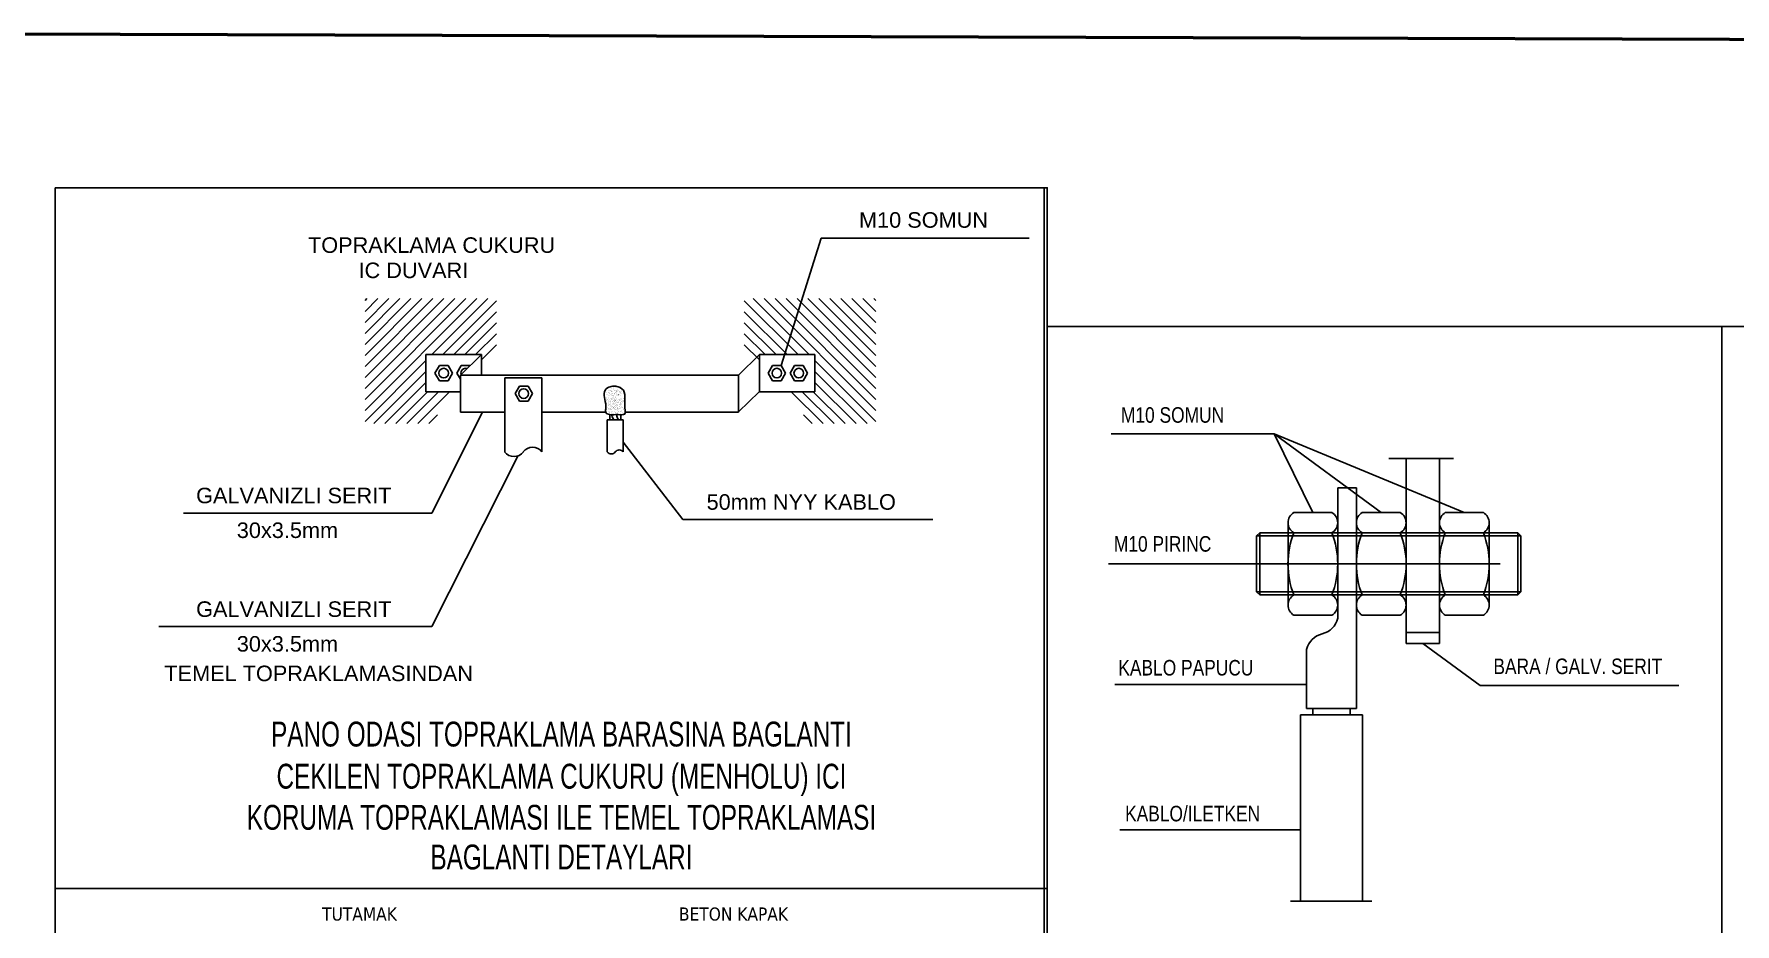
# Model space of a CAD drawing. Header units: millimetres. Extents: x -1335 to 33749, y 2338 to 5277.
# Drawn here: x 8382 to 9297, y 4579 to 5057 of the extents above; entities that cross this region are included whole.
import ezdxf
from ezdxf.enums import TextEntityAlignment as Align

# ---------------------------------------------------------------- set-up
doc = ezdxf.new("R2010")
doc.units = ezdxf.units.MM
doc.layers.add('DUVAR', color=7, linetype='Continuous', lineweight=53)
doc.styles.add('ELEKTRIK', font='arial.ttf', dxfattribs={"height": 0.2})
doc.styles.add('ROMANS', font='tahoma.ttf')

msp = doc.modelspace()

# ---------------------------------------------------------------- linework, layer by layer
for p, q in [((8925.16, 4176.96), (8925.16, 4974.16)), ((8783.7, 4878.62), (8805.14, 4947.13)), ((8805.14, 4947.13), (8917.11, 4947.13)), ((8559.93, 4907.7), (8566.89, 4914.66)), ((8559.93, 4913.61), (8560.99, 4914.66)), ((8559.93, 4854.54), (8620.05, 4914.66)), ((8559.93, 4860.45), (8614.14, 4914.66)), ((8559.93, 4866.36), (8608.24, 4914.66)), ((8559.93, 4872.26), (8602.33, 4914.66)), ((8559.93, 4878.17), (8596.42, 4914.66)), ((8559.93, 4884.07), (8590.52, 4914.66)), ((8559.93, 4889.98), (8584.61, 4914.66)), ((8559.93, 4895.89), (8578.71, 4914.66)), ((8559.93, 4901.79), (8572.8, 4914.66)), ((8595.8, 4884.51), (8625.95, 4914.66)), ((8601.71, 4884.51), (8630.67, 4913.46)), ((8792.84, 4884.51), (8763.88, 4913.46)), ((8798.74, 4884.51), (8768.59, 4914.66)), ((8834.61, 4854.54), (8774.5, 4914.66)), ((8834.61, 4860.45), (8780.4, 4914.66)), ((8834.61, 4866.36), (8786.31, 4914.66)), ((8834.61, 4872.26), (8792.22, 4914.66)), ((8834.61, 4878.17), (8798.12, 4914.66)), ((8834.61, 4884.07), (8804.03, 4914.66)), ((8834.61, 4889.98), (8809.94, 4914.66)), ((8834.61, 4895.89), (8815.84, 4914.66)), ((8834.61, 4901.79), (8821.75, 4914.66)), ((8834.61, 4907.7), (8827.65, 4914.66)), ((8834.61, 4913.61), (8833.56, 4914.66)), ((8607.61, 4884.51), (8630.67, 4907.56)), ((8786.93, 4884.51), (8763.88, 4907.56)), ((8613.52, 4884.51), (8630.67, 4901.65)), ((8619.43, 4884.51), (8630.67, 4895.75)), ((8781.03, 4884.51), (8763.88, 4901.65)), ((8775.12, 4884.51), (8763.88, 4895.75)), ((9973.99, 4899.72), (8926.75, 4899.72)), ((8926.75, 4899.72), (8926.75, 4523.16)), ((9289.45, 4523.16), (9289.45, 4899.72)), ((8592.67, 4884.51), (8592.67, 4864.57)), ((8622.5, 4884.51), (8592.67, 4884.51)), ((8611.26, 4873.52), (8622.5, 4884.51)), ((8622.5, 4881.67), (8630.67, 4889.84)), ((8622.5, 4884.51), (8622.5, 4873.52)), ((8760.81, 4873.52), (8772.05, 4884.51)), ((8772.05, 4881.67), (8763.88, 4889.84)), ((8772.05, 4884.51), (8772.05, 4864.57)), ((8772.05, 4884.51), (8801.88, 4884.51)), ((8801.88, 4884.51), (8801.88, 4864.57)), ((8559.93, 4848.64), (8592.67, 4881.37)), ((8564.68, 4847.47), (8592.67, 4875.47)), ((8599.9, 4878.62), (8597.56, 4874.57)), ((8604.58, 4878.62), (8599.9, 4878.62)), ((8606.92, 4874.57), (8604.58, 4878.62)), ((8611.72, 4878.62), (8609.38, 4874.57)), ((8616.39, 4878.62), (8611.72, 4878.62)), ((8616.42, 4878.57), (8616.39, 4878.62)), ((8779.03, 4878.62), (8776.69, 4874.57)), ((8783.7, 4878.62), (8779.03, 4878.62)), ((8786.04, 4874.57), (8783.7, 4878.62)), ((8790.84, 4878.62), (8788.5, 4874.57)), ((8795.52, 4878.62), (8790.84, 4878.62)), ((8797.86, 4874.57), (8795.52, 4878.62)), ((8834.61, 4848.64), (8801.88, 4881.37)), ((8829.87, 4847.47), (8801.88, 4875.47)), ((8570.58, 4847.47), (8592.67, 4869.56)), ((8597.56, 4874.57), (8599.9, 4870.52)), ((8599.9, 4870.52), (8604.58, 4870.52)), ((8604.58, 4870.52), (8606.92, 4874.57)), ((8609.38, 4874.57), (8611.26, 4871.31)), ((8611.26, 4853.59), (8611.26, 4873.52)), ((8611.26, 4873.52), (8760.81, 4873.52)), ((8635.1, 4872.04), (8655.03, 4872.04)), ((8635.1, 4832.19), (8635.1, 4872.04)), ((8642.94, 4867.64), (8640.6, 4863.59)), ((8647.62, 4867.64), (8642.94, 4867.64)), ((8649.96, 4863.59), (8647.62, 4867.64)), ((8655.03, 4872.04), (8655.03, 4832.26)), ((8690.41, 4866.31), (8690.41, 4866.31)), ((8692.33, 4866.22), (8692.33, 4866.22)), ((8693.46, 4866.05), (8693.46, 4866.05)), ((8693.6, 4866.93), (8693.6, 4866.93)), ((8693.61, 4865.77), (8693.61, 4865.77)), ((8694.77, 4867.01), (8694.77, 4867.01)), ((8694.97, 4867.1), (8694.97, 4867.1)), ((8695.42, 4867.27), (8695.42, 4867.27)), ((8695.84, 4866.02), (8695.84, 4866.02)), ((8697.01, 4866.1), (8697.01, 4866.1)), ((8697.21, 4866.19), (8697.21, 4866.19)), ((8760.81, 4873.52), (8760.81, 4853.59)), ((8776.69, 4874.57), (8779.03, 4870.52)), ((8779.03, 4870.52), (8783.7, 4870.52)), ((8783.7, 4870.52), (8786.04, 4874.57)), ((8788.5, 4874.57), (8790.84, 4870.52)), ((8790.84, 4870.52), (8795.52, 4870.52)), ((8795.52, 4870.52), (8797.86, 4874.57)), ((8823.96, 4847.47), (8801.88, 4869.56)), ((8576.49, 4847.47), (8593.59, 4864.57)), ((8582.39, 4847.47), (8599.49, 4864.57)), ((8588.3, 4847.47), (8605.4, 4864.57)), ((8611.26, 4864.57), (8592.67, 4864.57)), ((8640.6, 4863.59), (8642.94, 4859.54)), ((8642.94, 4859.54), (8647.62, 4859.54)), ((8647.62, 4859.54), (8649.96, 4863.59)), ((8689.55, 4864.35), (8689.55, 4864.35)), ((8689.6, 4861.35), (8689.6, 4861.35)), ((8689.69, 4860.68), (8689.69, 4860.68)), ((8689.75, 4860.54), (8689.75, 4860.54)), ((8689.78, 4859.61), (8689.78, 4859.61)), ((8689.87, 4859.9), (8689.87, 4859.9)), ((8689.93, 4862.91), (8689.93, 4862.91)), ((8690.3, 4863.08), (8690.3, 4863.08)), ((8690.48, 4860.17), (8690.48, 4860.17)), ((8690.57, 4860.47), (8690.57, 4860.47)), ((8690.63, 4858.68), (8690.63, 4858.68)), ((8690.64, 4861.57), (8690.64, 4861.57)), ((8690.68, 4864.18), (8690.68, 4864.18)), ((8690.71, 4864.01), (8690.71, 4864.01)), ((8690.73, 4858.01), (8690.73, 4858.01)), ((8690.78, 4857.87), (8690.78, 4857.87)), ((8690.81, 4862.52), (8690.81, 4862.52)), ((8690.82, 4856.94), (8690.82, 4856.94)), ((8690.83, 4865.06), (8690.83, 4865.06)), ((8690.91, 4859.44), (8690.91, 4859.44)), ((8690.91, 4857.24), (8690.91, 4857.24)), ((8690.95, 4860.89), (8690.95, 4860.89)), ((8691, 4859.73), (8691, 4859.73)), ((8691.15, 4860.61), (8691.15, 4860.61)), ((8691.23, 4865.51), (8691.23, 4865.51)), ((8691.32, 4859.44), (8691.32, 4859.44)), ((8691.41, 4864.27), (8691.41, 4864.27)), ((8691.5, 4863.6), (8691.5, 4863.6)), ((8691.51, 4857.51), (8691.51, 4857.51)), ((8691.55, 4863.47), (8691.55, 4863.47)), ((8691.59, 4862.54), (8691.59, 4862.54)), ((8691.6, 4857.8), (8691.6, 4857.8)), ((8691.68, 4862.83), (8691.68, 4862.83)), ((8691.68, 4858.9), (8691.68, 4858.9)), ((8691.69, 4859.62), (8691.69, 4859.62)), ((8691.82, 4859.16), (8691.82, 4859.16)), ((8691.91, 4859.5), (8691.91, 4859.5)), ((8691.95, 4856.77), (8691.95, 4856.77)), ((8691.98, 4858.22), (8691.98, 4858.22)), ((8692, 4865.15), (8692, 4865.15)), ((8692.04, 4857.07), (8692.04, 4857.07)), ((8692.08, 4860.72), (8692.08, 4860.72)), ((8692.18, 4857.95), (8692.18, 4857.95)), ((8692.2, 4865.23), (8692.2, 4865.23)), ((8692.23, 4860.41), (8692.23, 4860.41)), ((8692.28, 4864.83), (8692.28, 4864.83)), ((8692.29, 4863.1), (8692.29, 4863.1)), ((8692.32, 4860.7), (8692.32, 4860.7)), ((8692.36, 4856.78), (8692.36, 4856.78)), ((8692.38, 4863.39), (8692.38, 4863.39)), ((8692.43, 4860.49), (8692.43, 4860.49)), ((8692.45, 4864.5), (8692.45, 4864.5)), ((8692.46, 4865.36), (8692.46, 4865.36)), ((8692.67, 4861.17), (8692.67, 4861.17)), ((8692.71, 4864.78), (8692.71, 4864.78)), ((8692.72, 4862.37), (8692.72, 4862.37)), ((8692.72, 4856.95), (8692.72, 4856.95)), ((8692.75, 4863.81), (8692.75, 4863.81)), ((8692.77, 4861.46), (8692.77, 4861.46)), ((8692.81, 4862.66), (8692.81, 4862.66)), ((8692.94, 4856.83), (8692.94, 4856.83)), ((8692.96, 4863.54), (8692.96, 4863.54)), ((8693.04, 4859.33), (8693.04, 4859.33)), ((8693.05, 4859.32), (8693.05, 4859.32)), ((8693.07, 4864.95), (8693.07, 4864.95)), ((8693.11, 4858.05), (8693.11, 4858.05)), ((8693.13, 4862.37), (8693.13, 4862.37)), ((8693.13, 4860.94), (8693.13, 4860.94)), ((8693.14, 4859.4), (8693.14, 4859.4)), ((8693.18, 4860.21), (8693.18, 4860.21)), ((8693.26, 4857.74), (8693.26, 4857.74)), ((8693.35, 4858.03), (8693.35, 4858.03)), ((8693.39, 4861.68), (8693.39, 4861.68)), ((8693.46, 4857.82), (8693.46, 4857.82)), ((8693.5, 4862.54), (8693.5, 4862.54)), ((8693.5, 4861.11), (8693.5, 4861.11)), ((8693.63, 4862.08), (8693.63, 4862.08)), ((8693.68, 4859.64), (8693.68, 4859.64)), ((8693.71, 4862.43), (8693.71, 4862.43)), ((8693.71, 4858.5), (8693.71, 4858.5)), ((8693.77, 4859.93), (8693.77, 4859.93)), ((8693.8, 4858.79), (8693.8, 4858.79)), ((8693.89, 4863.64), (8693.89, 4863.64)), ((8693.9, 4860.83), (8693.9, 4860.83)), ((8694, 4860.16), (8694, 4860.16)), ((8694.04, 4863.33), (8694.04, 4863.33)), ((8694.05, 4860.02), (8694.05, 4860.02)), ((8694.07, 4856.66), (8694.07, 4856.66)), ((8694.08, 4856.65), (8694.08, 4856.65)), ((8694.09, 4859.09), (8694.09, 4859.09)), ((8694.13, 4863.63), (8694.13, 4863.63)), ((8694.17, 4858.27), (8694.17, 4858.27)), ((8694.18, 4859.39), (8694.18, 4859.39)), ((8694.18, 4856.73), (8694.18, 4856.73)), ((8694.19, 4860.2), (8694.19, 4860.2)), ((8694.22, 4857.54), (8694.22, 4857.54)), ((8694.23, 4863.42), (8694.23, 4863.42)), ((8694.26, 4860.01), (8694.26, 4860.01)), ((8694.28, 4865.47), (8694.28, 4865.47)), ((8694.28, 4859.48), (8694.28, 4859.48)), ((8694.33, 4865.33), (8694.33, 4865.33)), ((8694.35, 4860.3), (8694.35, 4860.3)), ((8694.42, 4859.01), (8694.42, 4859.01)), ((8694.46, 4860.09), (8694.46, 4860.09)), ((8694.48, 4864.1), (8694.48, 4864.1)), ((8694.53, 4858.45), (8694.53, 4858.45)), ((8694.55, 4860.38), (8694.55, 4860.38)), ((8694.56, 4865.31), (8694.56, 4865.31)), ((8694.56, 4859.75), (8694.56, 4859.75)), ((8694.57, 4864.39), (8694.57, 4864.39)), ((8694.7, 4861.63), (8694.7, 4861.63)), ((8694.71, 4856.97), (8694.71, 4856.97)), ((8694.75, 4861.5), (8694.75, 4861.5)), ((8694.79, 4859.66), (8694.79, 4859.66)), ((8694.8, 4857.26), (8694.8, 4857.26)), ((8694.85, 4862.26), (8694.85, 4862.26)), ((8694.86, 4862.25), (8694.86, 4862.25)), ((8694.88, 4859.95), (8694.88, 4859.95)), ((8694.94, 4863.87), (8694.94, 4863.87)), ((8694.95, 4862.32), (8694.95, 4862.32)), ((8694.95, 4861.05), (8694.95, 4861.05)), ((8694.99, 4863.14), (8694.99, 4863.14)), ((8695.06, 4864.97), (8695.06, 4864.97)), ((8695.1, 4865.39), (8695.1, 4865.39)), ((8695.15, 4865.26), (8695.15, 4865.26)), ((8695.15, 4865.26), (8695.15, 4865.26)), ((8695.2, 4864.61), (8695.2, 4864.61)), ((8695.22, 4858.93), (8695.22, 4858.93)), ((8695.22, 4857.53), (8695.22, 4857.53)), ((8695.25, 4860.37), (8695.25, 4860.37)), ((8695.29, 4857.34), (8695.29, 4857.34)), ((8695.31, 4864.04), (8695.31, 4864.04)), ((8695.31, 4859.22), (8695.31, 4859.22)), ((8695.31, 4856.82), (8695.31, 4856.82)), ((8695.38, 4857.63), (8695.38, 4857.63)), ((8695.4, 4864.69), (8695.4, 4864.69)), ((8695.46, 4860.1), (8695.46, 4860.1)), ((8695.49, 4862.56), (8695.49, 4862.56)), ((8695.49, 4857.42), (8695.49, 4857.42)), ((8695.58, 4862.85), (8695.58, 4862.85)), ((8695.58, 4857.71), (8695.58, 4857.71)), ((8695.6, 4857.08), (8695.6, 4857.08)), ((8695.63, 4858.93), (8695.63, 4858.93)), ((8695.69, 4865.14), (8695.69, 4865.14)), ((8695.74, 4858.96), (8695.74, 4858.96)), ((8695.79, 4858.83), (8695.79, 4858.83)), ((8695.89, 4864.89), (8695.89, 4864.89)), ((8695.98, 4865.18), (8695.98, 4865.18)), ((8695.99, 4859.1), (8695.99, 4859.1)), ((8696, 4863.13), (8696, 4863.13)), ((8696.07, 4862.93), (8696.07, 4862.93)), ((8696.09, 4862.41), (8696.09, 4862.41)), ((8696.13, 4858.64), (8696.13, 4858.64)), ((8696.16, 4863.22), (8696.16, 4863.22)), ((8696.21, 4858.99), (8696.21, 4858.99)), ((8696.27, 4863.02), (8696.27, 4863.02)), ((8696.36, 4863.31), (8696.36, 4863.31)), ((8696.37, 4862.67), (8696.37, 4862.67)), ((8696.38, 4860.2), (8696.38, 4860.2)), ((8696.51, 4864.56), (8696.51, 4864.56)), ((8696.53, 4859.89), (8696.53, 4859.89)), ((8696.56, 4864.42), (8696.56, 4864.42)), ((8696.58, 4864.72), (8696.58, 4864.72)), ((8696.58, 4856.73), (8696.58, 4856.73)), ((8696.63, 4860.18), (8696.63, 4860.18)), ((8696.73, 4859.98), (8696.73, 4859.98)), ((8696.79, 4857.49), (8696.79, 4857.49)), ((8696.83, 4856.83), (8696.83, 4856.83)), ((8696.88, 4857.78), (8696.88, 4857.78)), ((8696.96, 4863.28), (8696.96, 4863.28)), ((8696.98, 4860.65), (8696.98, 4860.65)), ((8697.07, 4860.95), (8697.07, 4860.95)), ((8697.23, 4864.63), (8697.23, 4864.63)), ((8697.3, 4864.06), (8697.3, 4864.06)), ((8697.3, 4858.05), (8697.3, 4858.05)), ((8697.33, 4863.46), (8697.33, 4863.46)), ((8697.34, 4858.82), (8697.34, 4858.82)), ((8697.36, 4858.8), (8697.36, 4858.8)), ((8697.37, 4857.86), (8697.37, 4857.86)), ((8697.39, 4864.35), (8697.39, 4864.35)), ((8697.39, 4857.33), (8697.39, 4857.33)), ((8697.44, 4860.42), (8697.44, 4860.42)), ((8697.45, 4858.88), (8697.45, 4858.88)), ((8697.46, 4858.15), (8697.46, 4858.15)), ((8697.49, 4859.7), (8697.49, 4859.7)), ((8697.5, 4862.5), (8697.5, 4862.5)), ((8697.57, 4857.94), (8697.57, 4857.94)), ((8697.65, 4863.38), (8697.65, 4863.38)), ((8697.66, 4858.23), (8697.66, 4858.23)), ((8697.67, 4857.6), (8697.67, 4857.6)), ((8697.7, 4861.17), (8697.7, 4861.17)), ((8697.72, 4864.55), (8697.72, 4864.55)), ((8697.74, 4856.54), (8697.74, 4856.54)), ((8697.8, 4860.6), (8697.8, 4860.6)), ((8697.86, 4865.43), (8697.86, 4865.43)), ((8697.99, 4859.12), (8697.99, 4859.12)), ((8698.08, 4859.41), (8698.08, 4859.41)), ((8698.5, 4859.68), (8698.5, 4859.68)), ((8698.57, 4859.49), (8698.57, 4859.49)), ((8698.59, 4858.97), (8698.59, 4858.97)), ((8698.66, 4859.78), (8698.66, 4859.78)), ((8698.76, 4859.57), (8698.76, 4859.57)), ((8698.82, 4863.47), (8698.82, 4863.47)), ((8698.86, 4859.87), (8698.86, 4859.87)), ((8698.87, 4859.23), (8698.87, 4859.23)), ((8699.01, 4861.12), (8699.01, 4861.12)), ((8699.02, 4863.55), (8699.02, 4863.55)), ((8699.06, 4860.98), (8699.06, 4860.98)), ((8760.81, 4853.84), (8771.79, 4864.57)), ((8771.79, 4864.57), (8801.88, 4864.57)), ((8806.25, 4847.47), (8789.15, 4864.57)), ((8812.15, 4847.47), (8795.05, 4864.57)), ((8818.06, 4847.47), (8800.96, 4864.57)), ((8594.21, 4847.47), (8598.89, 4852.16)), ((8623.18, 4853.59), (8595.95, 4799.4)), ((8635.1, 4853.59), (8611.26, 4853.59)), ((8682.24, 4853.59), (8655.03, 4853.59)), ((8689.32, 4853.59), (8682.24, 4853.59)), ((8689.55, 4854.28), (8689.55, 4854.28)), ((8689.93, 4852.84), (8689.93, 4852.84)), ((8691.51, 4849.55), (8690.2, 4849.55)), ((8690.2, 4849.55), (8690.2, 4832.26)), ((8690.3, 4853.02), (8690.3, 4853.02)), ((8690.41, 4856.24), (8690.41, 4856.24)), ((8690.68, 4854.12), (8690.68, 4854.12)), ((8690.72, 4855.66), (8690.72, 4855.66)), ((8690.77, 4855.52), (8690.77, 4855.52)), ((8690.83, 4855), (8690.83, 4855)), ((8691.41, 4853.93), (8691.41, 4853.93)), ((8691.5, 4853.54), (8691.5, 4853.54)), ((8691.51, 4855.15), (8691.51, 4855.15)), ((8691.51, 4852.31), (8691.51, 4849.55)), ((8691.51, 4849.55), (8697.46, 4849.55)), ((8691.55, 4853.4), (8691.55, 4853.4)), ((8691.6, 4855.45), (8691.6, 4855.45)), ((8691.97, 4855.44), (8691.97, 4855.44)), ((8692, 4855.08), (8692, 4855.08)), ((8692.06, 4855.73), (8692.06, 4855.73)), ((8692.2, 4855.17), (8692.2, 4855.17)), ((8692.21, 4854.99), (8692.21, 4854.99)), ((8692.29, 4853.03), (8692.29, 4853.03)), ((8692.35, 4853.88), (8692.35, 4853.88)), ((8692.38, 4853.33), (8692.38, 4853.33)), ((8692.42, 4855.9), (8692.42, 4855.9)), ((8692.62, 4854.87), (8692.62, 4854.87)), ((8692.82, 4854.19), (8692.82, 4854.19)), ((8692.86, 4856.49), (8692.86, 4856.49)), ((8693.2, 4852.75), (8693.2, 4852.75)), ((8693.21, 4855.77), (8693.21, 4855.77)), ((8693.54, 4856.13), (8693.54, 4856.13)), ((8693.56, 4852.92), (8693.56, 4852.92)), ((8693.59, 4855.99), (8693.59, 4855.99)), ((8693.68, 4856.29), (8693.68, 4856.29)), ((8693.68, 4856.15), (8693.68, 4856.15)), ((8693.74, 4855.43), (8693.74, 4855.43)), ((8693.95, 4854.02), (8693.95, 4854.02)), ((8694.09, 4855.33), (8694.09, 4855.33)), ((8694.1, 4854.9), (8694.1, 4854.9)), ((8694.33, 4855.63), (8694.33, 4855.63)), ((8694.37, 4855.21), (8694.37, 4855.21)), ((8694.51, 4856.21), (8694.51, 4856.21)), ((8694.69, 4854.93), (8694.69, 4854.93)), ((8694.75, 4856.31), (8694.75, 4856.31)), ((8694.77, 4853.44), (8694.77, 4853.44)), ((8694.82, 4853.31), (8694.82, 4853.31)), ((8695.27, 4854.99), (8695.27, 4854.99)), ((8695.47, 4855.07), (8695.47, 4855.07)), ((8695.56, 4852.94), (8695.56, 4852.94)), ((8695.57, 4855.73), (8695.57, 4855.73)), ((8695.62, 4855.59), (8695.62, 4855.59)), ((8695.65, 4853.23), (8695.65, 4853.23)), ((8695.66, 4856.02), (8695.66, 4856.02)), ((8695.66, 4854.73), (8695.66, 4854.73)), ((8695.71, 4855.89), (8695.71, 4855.89)), ((8695.95, 4855.32), (8695.95, 4855.32)), ((8696.21, 4853.82), (8696.21, 4853.82)), ((8696.33, 4853.97), (8696.33, 4853.97)), ((8696.36, 4855.23), (8696.36, 4855.23)), ((8696.45, 4855.52), (8696.45, 4855.52)), ((8696.45, 4855.52), (8696.45, 4855.52)), ((8696.54, 4855.81), (8696.54, 4855.81)), ((8696.71, 4852.53), (8696.71, 4852.53)), ((8696.75, 4855.57), (8696.75, 4855.57)), ((8697.07, 4852.7), (8697.07, 4852.7)), ((8697.11, 4855.75), (8697.11, 4855.75)), ((8697.19, 4855.93), (8697.19, 4855.93)), ((8697.46, 4854.15), (8697.46, 4854.15)), ((8697.46, 4853.8), (8697.46, 4853.8)), ((8697.46, 4852.21), (8697.46, 4849.55)), ((8697.46, 4849.55), (8698.76, 4849.55)), ((8697.61, 4854.68), (8697.61, 4854.68)), ((8697.85, 4853.92), (8697.85, 4853.92)), ((8697.92, 4855.92), (8697.92, 4855.92)), ((8698.28, 4853.22), (8698.28, 4853.22)), ((8698.32, 4856.27), (8698.32, 4856.27)), ((8698.33, 4853.08), (8698.33, 4853.08)), ((8698.37, 4856.13), (8698.37, 4856.13)), ((8698.76, 4849.55), (8698.76, 4832.26)), ((8698.77, 4854.77), (8698.77, 4854.77)), ((8698.97, 4854.85), (8698.97, 4854.85)), ((8699.06, 4852.72), (8699.06, 4852.72)), ((8699.11, 4855.76), (8699.11, 4855.76)), ((8699.15, 4853.01), (8699.15, 4853.01)), ((8699.2, 4856.06), (8699.2, 4856.06)), ((8760.81, 4853.59), (8699.84, 4853.59)), ((8800.34, 4847.47), (8795.65, 4852.16)), ((9048.73, 4841.91), (8961.09, 4841.91)), ((9069.55, 4799.71), (9048.73, 4841.91)), ((9150.94, 4799.66), (9048.73, 4841.91)), ((9106.27, 4799.68), (9048.73, 4841.91)), ((8642.03, 4830.04), (8595.95, 4738.34)), ((8698.76, 4837.5), (8730.79, 4795.92)), ((9110.35, 4828.65), (9145.29, 4828.65)), ((8595.95, 4799.4), (8462.25, 4799.4)), ((8730.79, 4795.92), (8865.3, 4795.92)), ((9056.23, 4794.19), (9056.23, 4749.92)), ((9041.04, 4788.76), (9059.36, 4788.76)), ((9079.82, 4788.76), (9096.12, 4788.76)), ((9116.58, 4788.76), (9140.8, 4788.76)), ((9041.04, 4755.35), (9059.36, 4755.35)), ((9079.82, 4755.35), (9096.12, 4755.35)), ((9116.58, 4755.35), (9140.8, 4755.35)), ((8595.95, 4738.34), (8449.06, 4738.34)), ((9128.78, 4729.2), (9159.52, 4706.64)), ((9066.15, 4707.17), (8963.16, 4707.17)), ((9159.52, 4706.64), (9266.3, 4706.64)), ((9062.81, 4629.11), (8965.85, 4629.11))]:
    msp.add_line(p, q)
at = {"extrusion": (0, 0, -1)}
for p, q in [((9119.71, 4729.25), (9119.71, 4828.65)), ((9137.67, 4729.25), (9137.67, 4828.65)), ((9082.96, 4812.99), (9092.98, 4812.99)), ((9082.96, 4742.82), (9082.96, 4812.99)), ((9092.98, 4694.37), (9092.98, 4812.99)), ((9059.36, 4799.62), (9079.82, 4799.62)), ((9096.12, 4799.62), (9116.58, 4799.62)), ((9140.8, 4799.62), (9161.26, 4799.62)), ((9164.4, 4794.19), (9164.4, 4749.92)), ((9039.37, 4787.09), (9041.04, 4788.76)), ((9039.37, 4757.02), (9039.37, 4787.09)), ((9039.37, 4787.09), (9056.23, 4787.09)), ((9041.04, 4755.35), (9041.04, 4788.76)), ((9056.23, 4787.09), (9164.4, 4787.09)), ((9059.36, 4788.76), (9077.28, 4788.76)), ((9059.36, 4788.76), (9079.82, 4788.76)), ((9096.12, 4788.76), (9116.58, 4788.76)), ((9096.12, 4788.76), (9114.03, 4788.76)), ((9140.8, 4788.76), (9161.26, 4788.76)), ((9140.8, 4788.76), (9158.72, 4788.76)), ((9156.47, 4788.76), (9179.77, 4788.76)), ((9164.4, 4787.09), (9181.44, 4787.09)), ((9181.44, 4787.09), (9179.77, 4788.76)), ((9179.77, 4755.35), (9179.77, 4788.76)), ((9181.44, 4757.02), (9181.44, 4787.09)), ((8959.69, 4772.06), (9170.29, 4772.06)), ((9039.37, 4757.02), (9041.04, 4755.35)), ((9039.37, 4757.02), (9056.23, 4757.02)), ((9056.23, 4757.02), (9164.4, 4757.02)), ((9164.4, 4757.02), (9181.44, 4757.02)), ((9181.44, 4757.02), (9179.77, 4755.35)), ((9059.36, 4755.35), (9077.28, 4755.35)), ((9059.36, 4755.35), (9079.82, 4755.35)), ((9096.12, 4755.35), (9116.58, 4755.35)), ((9096.12, 4755.35), (9114.03, 4755.35)), ((9140.8, 4755.35), (9161.26, 4755.35)), ((9140.8, 4755.35), (9158.72, 4755.35)), ((9156.47, 4755.35), (9179.77, 4755.35)), ((9059.36, 4744.49), (9079.82, 4744.49)), ((9096.12, 4744.49), (9116.58, 4744.49)), ((9140.8, 4744.49), (9161.26, 4744.49)), ((9119.71, 4735.26), (9137.67, 4735.26)), ((9119.71, 4729.25), (9137.67, 4729.25)), ((9066.25, 4694.37), (9066.25, 4726.11)), ((9092.98, 4694.37), (9066.25, 4694.37)), ((9069.59, 4691.03), (9069.59, 4694.37)), ((9089.64, 4691.03), (9089.64, 4694.37)), ((9096.32, 4691.03), (9062.91, 4691.03)), ((9062.91, 4590.79), (9062.91, 4691.03)), ((9096.32, 4590.79), (9096.32, 4691.03))]:
    msp.add_line(p, q, dxfattribs=at)
at = {"ltscale": 0.5, "extrusion": (0, 0, -1)}
msp.add_line((9101.29, 4590.79), (9057.54, 4590.79), dxfattribs=at)
for points in [[(8393.3, 4974.16), (8926.75, 4974.16), (8926.75, 4597.6), (8393.3, 4597.6)], [(8393.3, 4597.6), (8926.75, 4597.6), (8926.75, 4090.98), (8393.3, 4090.98)]]:
    msp.add_lwpolyline(points, close=True)
for centre in [(8602.24, 4874.57), (8781.37, 4874.57), (8793.18, 4874.57), (8645.28, 4863.59)]:
    msp.add_circle(centre, 2.59)
for centre, radius, start, end in [((8614.06, 4874.57), 2.59, 72.05053, 196.64543), ((8640.07, 4835.97), 6.25, 217.28141, 323.13051), ((8650.06, 4828.47), 6.25, 37.28141, 143.13051), ((8692.34, 4833.85), 2.68, 217.28141, 323.13051), ((8696.63, 4830.63), 2.68, 37.28141, 143.13051), ((9062.5, 4794.19), 6.27, 120, 240), ((9076.69, 4794.19), 6.27, 300, 60), ((9099.25, 4794.19), 6.27, 120, 240), ((9113.44, 4794.19), 6.27, 300, 60), ((9143.94, 4794.19), 6.27, 120, 240), ((9158.13, 4794.19), 6.27, 300, 60), ((9102.31, 4772.06), 46.09, 158.74532, 201.25468), ((9036.87, 4772.06), 46.09, 338.74532, 21.25468), ((9139.07, 4772.06), 46.09, 158.74532, 201.25468), ((9073.63, 4772.06), 46.09, 338.74532, 21.25468), ((9183.75, 4772.06), 46.09, 158.74532, 201.25468), ((9118.31, 4772.06), 46.09, 338.74532, 21.25468), ((9062.5, 4749.92), 6.27, 120, 240), ((9076.69, 4749.92), 6.27, 300, 60), ((9099.25, 4749.92), 6.27, 120, 240), ((9113.44, 4749.92), 6.27, 300, 60), ((9143.94, 4749.92), 6.27, 120, 240), ((9158.13, 4749.92), 6.27, 300, 60), ((9071.97, 4745.46), 11.3, 283.50051, 346.49949), ((9077.25, 4723.47), 11.31, 103.53088, 166.46912)]:
    msp.add_arc(centre, radius, start, end)
at = {"start_tangent": (-0.956392, -0.292086), "end_tangent": (-0.956392, -0.292086)}
msp.add_spline([(8691.09, 4867.1), (8688.71, 4864.6), (8689.46, 4855.81), (8689.34, 4853.56), (8691.51, 4852.31), (8695.97, 4852.31), (8699.47, 4852.56), (8699.72, 4855.81), (8698.1, 4866.22), (8693.59, 4867.6), (8691.09, 4867.1)], degree=3, dxfattribs=at)
for points in [[(8692.28, 4852.2), (8692.58, 4851.74), (8693.15, 4850.5), (8693.66, 4849.55)], [(8694.66, 4852.28), (8694.7, 4852.28), (8694.77, 4852.31), (8695.51, 4850.86), (8696.16, 4849.55)]]:
    msp.add_spline(points, degree=3)
for points in [[(9069.56, 4799.72), (9069.59, 4799.62), (9069.53, 4799.7)], [(9106.28, 4799.69), (9106.35, 4799.62), (9106.26, 4799.67)], [(9150.95, 4799.68), (9151.03, 4799.62), (9150.93, 4799.64)], [(9128.77, 4729.19), (9128.69, 4729.25), (9128.79, 4729.22)], [(9066.15, 4707.19), (9066.25, 4707.17), (9066.15, 4707.16)], [(9062.81, 4629.13), (9062.91, 4629.11), (9062.81, 4629.1)]]:
    msp.add_solid(points)
at = {"layer": 'DUVAR'}
msp.add_lwpolyline([(8373.56, 5056.8), (8373.98, 2735.58), (9989.38, 2730.53), (9986.03, 5051.76), (8370.63, 5056.81)], dxfattribs=at)

# ---------------------------------------------------------------- texts
at = {"style": 'ELEKTRIK'}
for s, height, p in [('M10 SOMUN', 8.353, (8825.55, 4952.71)), ('TOPRAKLAMA CUKURU', 8.3525, (8529.29, 4939.21)), ('IC DUVARI', 8.353, (8556.46, 4925.64)), ('GALVANIZLI SERIT', 8.3525, (8469.13, 4804.64)), ('50mm NYY KABLO', 8.3525, (8743.59, 4801.16)), ('30x3.5mm', 8.353, (8491, 4785.98)), ('GALVANIZLI SERIT', 8.3525, (8469.13, 4743.58)), ('30x3.5mm', 8.353, (8491, 4724.92)), ('TEMEL TOPRAKLAMASINDAN', 8.3525, (8452.03, 4709.04))]:
    msp.add_text(s, height=height, dxfattribs=at).set_placement(p)
at = {"style": 'ELEKTRIK', "width": 0.8}
for s, height, p in [('M10 SOMUN', 8.353, (8966.39, 4847.91)), ('M10 PIRINC', 8.353, (8962.61, 4778.63)), ('KABLO PAPUCU', 8.3525, (8964.99, 4712.08)), ('BARA / GALV. SERIT', 8.3525, (9166.68, 4712.83)), ('KABLO/ILETKEN', 8.3525, (8968.62, 4633.7))]:
    msp.add_text(s, height=height, dxfattribs=at).set_placement(p)
at = {"style": 'ELEKTRIK', "width": 0.7}
for s, p in [('PANO ODASI TOPRAKLAMA BARASINA BAGLANTI', (8665.56, 4673.92)), ('CEKILEN TOPRAKLAMA CUKURU (MENHOLU) ICI', (8665.56, 4651.28)), ('KORUMA TOPRAKLAMASI ILE TEMEL TOPRAKLAMASI', (8665.56, 4629.19)), ('BAGLANTI DETAYLARI', (8665.56, 4607.85))]:
    msp.add_text(s, height=13.364, dxfattribs=at).set_placement(p, align=Align.CENTER)
at = {"style": 'ROMANS'}
for s, height, p in [('TUTAMAK', 7.034, (8556.97, 4580.39)), ('BETON KAPAK', 7.0337, (8758.05, 4580.38))]:
    msp.add_text(s, height=height, dxfattribs=at).set_placement(p, align=Align.CENTER)

doc.saveas('drawing.dxf')
